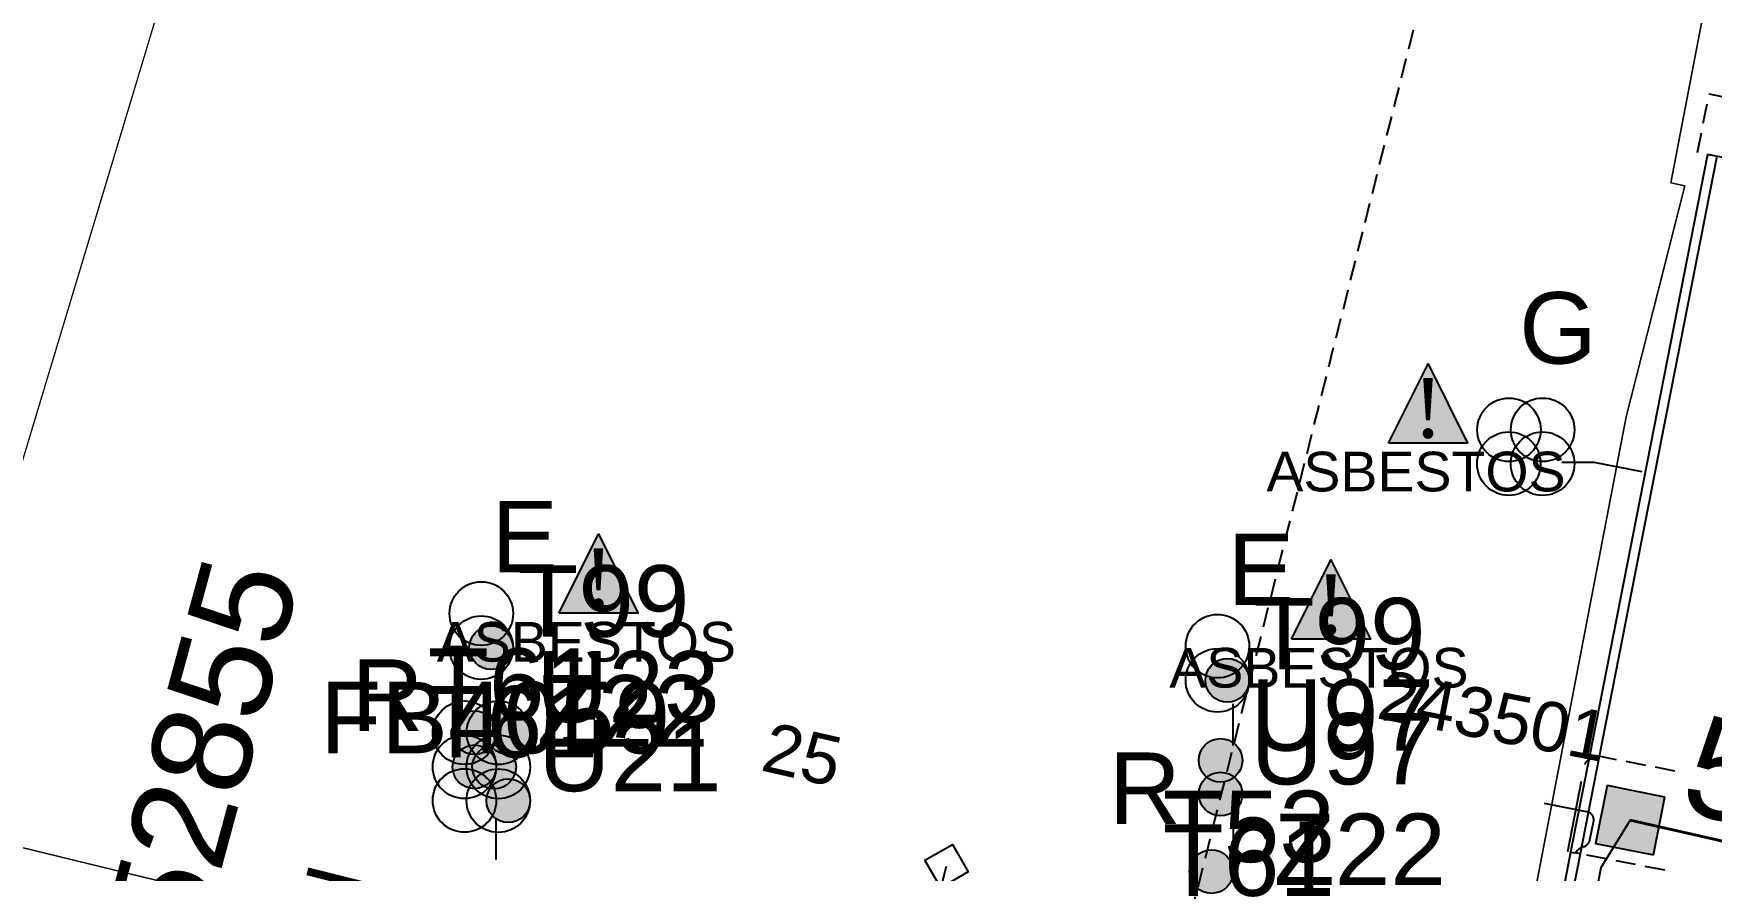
# Model space of a CAD drawing. Header units: metres. Extents: x 313711 to 315840, y 6256069 to 6257554.
# Drawn here: x 315391.62 to 315433.85, y 6256508.13 to 6256529.2 of the extents above; entities that cross this region are included whole.
import ezdxf
from ezdxf.enums import TextEntityAlignment as Align

# ---------------------------------------------------------------- set-up
doc = ezdxf.new("R2010")
doc.units = ezdxf.units.M
doc.linetypes.add('Cable Exist UG', pattern=[8.2, 4, -1.2, 1.8, -1.2])
doc.linetypes.add('DASHED', pattern=[0.75, 0.5, -0.25])
doc.layers.get('0').update_dxf_attribs({"color": 6})
for name, color, linetype in [('_User DUCT CONFIGS', 7, 'Continuous'), ('_User EARTHING', 7, 'Continuous'), ('Duct_SP_EXT', 7, 'Continuous'), ('Equip_SP_SL_EXT', 7, 'Continuous'), ('Mains_LV_EXT', 7, 'Continuous'), ('Mains_SL_EXT', 7, 'Continuous'), ('Services_SP_EXT', 7, 'Continuous'), ('SupportsUG_SP_LV_SL_EXT', 7, 'Continuous'), ('Trench_SP_EXT', 7, 'Continuous')]:
    doc.layers.add(name, color=color, linetype=linetype)
doc.layers.add('Cadastre Land Parcels_SP_EXT', color=9, linetype='Continuous', lineweight=5)
doc.layers.add('Cadastre Roads_SP_EXT', color=9, linetype='Continuous', lineweight=5)
doc.layers.add('UNKNOWN_FEATURES', color=1, linetype='DASHED', plot=False)
doc.styles.add('COLUMN_LABEL', font='arial.ttf')
doc.styles.add('iecARIAL', font='arial.ttf', dxfattribs={"height": 2})
doc.styles.add('iecNAME', font='times.ttf')
doc.styles.add('POLE_LABEL', font='arial.ttf')
doc.styles.get("Standard").update_dxf_attribs({"font": 'arial.ttf'})

# ---------------------------------------------------------------- blocks, each defined once
blk = doc.blocks.new('COLUMN_EXT')
blk.add_hatch(color=256).paths.add_polyline_path([(-1.485, 1.485), (-1.485, -1.485), (1.485, -1.485), (1.485, 1.485)])
blk.add_lwpolyline([(-1.485, -1.485), (1.485, -1.485), (1.485, 1.485), (-1.485, 1.485)], close=True)
for tag, height, style, flags, p in [('ASSET_NUM', 2.5, 'COLUMN_LABEL', 8, (2, 2)), ('STRUCTURE_PLANT_NUMBER', 0.2, 'POLE_LABEL', 9, (1.813, 0.031)), ('STREET_CODE', 0.2, 'COLUMN_LABEL', 9, (1.813, -0.2))]:
    blk.add_attdef(tag, text='', height=height, dxfattribs=dict(style=style, flags=flags)).set_placement(p, align=Align.MIDDLE_LEFT)
at = {"flags": 9}
for tag, p in [('OWNED_BY', (1.813, -0.6)), ('STATE', (1.813, -0.8)), ('COLUMN_TYPE', (1.813, -0.4)), ('STREETNAME', (1.813, -1.6)), ('USAGE', (1.813, -1)), ('LEGEND', (1.813, -1.2)), ('LOCATION', (1.813, -1.4)), ('SUBURB', (1.813, -1.8)), ('NOTES', (1.813, -2))]:
    blk.add_attdef(tag, text='', height=0.2, dxfattribs=at).set_placement(p, align=Align.MIDDLE_LEFT)
at = {"flags": 1}
blk.add_attdef('Z', (1.813, -2.351), '', height=0.2, dxfattribs=at)
blk = doc.blocks.new('DUCT_EXT')
blk.add_circle((0, 0.8), 0.8)
at = {"flags": 1}
blk.add_attdef('Z', (0, 0), '', height=0.2, dxfattribs=at)
at = {"flags": 9}
for tag, p in [('DUCT_CODE', (0, 0)), ('XSECT_TYPE', (0, -0.2)), ('FB_REFERENCE', (0, -0.4)), ('STATE', (0, -0.6)), ('NOTES', (0, -0.8))]:
    blk.add_attdef(tag, text='', height=0.2, dxfattribs=at).set_placement(p, align=Align.MIDDLE_LEFT)
blk = doc.blocks.new('SL_LANTERN_EXT')
at = {"lineweight": 40}
for p, q in [((0, 1.968), (0, 6.468)), ((-1.459, 5.676), (-1.061, 5.278)), ((1.458, 5.676), (1.06, 5.278)), ((-2.25, 4.218), (2.25, 4.218)), ((-1.459, 2.759), (-1.061, 3.157)), ((1.458, 2.759), (1.06, 3.157)), ((0, 0), (0, 2.721))]:
    blk.add_line(p, q, dxfattribs=at)
blk.add_circle((0, 4.218), 1.5, dxfattribs=at)
at = {"style": 'iecARIAL', "flags": 8}
blk.add_attdef('ASSET_NUM', (1.5, 1.5), '', height=2.5, dxfattribs=at)
for tag, p, height, flags in [('CONSTRUCTED_VOLTAGE', (0.981, -0.653), 0.2, 9), ('CONTROL_TYPE', (0.981, -0.853), 0.2, 9), ('LNUMBER', (2.181, -3.253), 2.5, 8), ('LANTERN_PURPOSE', (0.981, -1.053), 0.2, 9), ('LANTERN_TYPE', (0.981, -1.253), 0.2, 9), ('NO_PHASES', (0.981, -1.453), 0.2, 9), ('OPERATING_VOLTAGE', (0.981, -1.653), 0.2, 9), ('ORIENTATION', (0.981, -1.853), 0.2, 9), ('OWNED_BY', (0.981, -2.053), 0.2, 9), ('STATE', (0.981, -2.253), 0.2, 9), ('CEXIST', (0.981, -2.653), 0.2, 9), ('USAGE', (0.981, -2.453), 0.2, 9), ('CNEW', (0.981, -2.853), 0.2, 9), ('CNUMBER', (0.981, -3.053), 0.2, 9), ('CREMOVE', (0.981, -3.253), 0.2, 9), ('CREPLACE', (0.981, -3.453), 0.2, 9), ('LKINGHEIGHT', (0.981, -3.653), 0.2, 9), ('LBRACKET', (0.981, -3.853), 0.2, 9), ('LBRACKETVOCAB', (0.981, -4.053), 0.2, 9), ('LCATEGORY', (0.981, -4.253), 0.2, 9), ('LCHARGE1', (0.981, -4.453), 0.2, 9), ('LCHARGE1PERCENT', (0.981, -4.653), 0.2, 9), ('LCHARGE2', (0.981, -4.853), 0.2, 9), ('LCHARGE2PERCENT', (0.981, -5.053), 0.2, 9), ('LCHARGE3', (0.981, -5.253), 0.2, 9), ('LCHARGE3PERCENT', (0.981, -5.453), 0.2, 9), ('LEXIST', (0.981, -5.653), 0.2, 9), ('LLAMP', (0.981, -5.853), 0.2, 9), ('LLAMPVOCAB', (0.981, -6.053), 0.2, 9), ('LMAST', (0.981, -6.253), 0.2, 9), ('LMASTVOCAB', (0.981, -6.453), 0.2, 9), ('LNEW', (0.981, -6.653), 0.2, 9), ('LANTNUMBER', (0.981, -6.853), 0.2, 9), ('LOUTREACH', (0.981, -7.253), 0.2, 9), ('LOUTREACHVOCAB', (0.981, -7.453), 0.2, 9), ('LRATECODE', (0.981, -7.653), 0.2, 9), ('LREMOVE', (0.981, -7.853), 0.2, 9), ('LREPLACE', (0.981, -8.053), 0.2, 9), ('LTYPE', (0.981, -8.253), 0.2, 9), ('LTYPEVOCAB', (0.981, -8.453), 0.2, 9), ('LEGEND', (0.981, -8.653), 0.2, 9), ('LOCATION', (0.981, -8.853), 0.2, 9), ('NOTES', (0.981, -9.053), 0.2, 9), ('STREETNAME', (0.981, -9.253), 0.2, 9), ('SUBURB', (0.981, -9.453), 0.2, 1)]:
    blk.add_attdef(tag, p, '', height=height, dxfattribs=dict(flags=flags))
blk = doc.blocks.new('CCP_EXT')
at = {"flags": 9}
for tag, p in [('OWNED_BY', (0, -1)), ('USAGE', (0, -1.2)), ('LEGEND', (0, -1.4)), ('LIFE_SUPPORT', (0, -1.6)), ('STATE', (0, -1.8)), ('NOTES', (0, -2))]:
    blk.add_attdef(tag, text='', height=0.2, dxfattribs=at).set_placement(p, align=Align.MIDDLE_LEFT)
blk.add_wipeout([(0, 0.566), (0.566, 0), (0, -0.566), (-0.566, 0)])
blk.add_lwpolyline([(-0.566, 0), (0, 0.566), (0.566, 0), (0, -0.566), (-0.566, 0)])
at = {"flags": 1}
blk.add_attdef('Z', (0, 0), '', height=0.2, dxfattribs=at)
at = {"flags": 9}
for tag, p in [('CCP_TYPE', (0, 0)), ('CONSTRUCTED_VOLTAGE', (0, -0.2)), ('NO_PHASES', (0, -0.4)), ('OPERATING_VOLTAGE', (0, -0.6)), ('ORIENTATION', (0, -0.8))]:
    blk.add_attdef(tag, text='', height=0.2, dxfattribs=at).set_placement(p, align=Align.MIDDLE_LEFT)
blk = doc.blocks.new('WARNING_FEATURE_EXT')
h = blk.add_hatch(color=2)
h.dxf.hatch_style = 1
h.paths.add_polyline_path([(0.001, 1.995), (-0.994, -0.001), (0.997, -0.001)])
at = {"color": 18, "true_color": 0x000000}
blk.add_lwpolyline([(-0.994, -0.001), (0.001, 1.995), (0.997, -0.001)], close=True, dxfattribs=at)
at = {"color": 18, "true_color": 0x000000, "insert": (0.001, 0.872), "char_height": 1.5, "attachment_point": 5, "line_spacing_factor": 1.5, "style": 'iecNAME'}
blk.add_mtext_dynamic_manual_height_columns('!', width=1.5, gutter_width=4, heights=[0], dxfattribs=at)
at = {"color": 2, "flags": 1}
for tag, p in [('STATE', (1.191, 2.008)), ('HAZMAT_ID', (1.191, 0.723))]:
    blk.add_attdef(tag, p, '', height=0.8, dxfattribs=at)
at = {"color": 2}
blk.add_attdef('WARNING_TYPE', text='', height=1, dxfattribs=at).set_placement((-4.067, -1.217), (4.875, -1.217), align=Align.ALIGNED)
at = {"color": 2, "flags": 1}
blk.add_attdef('WARNING_DESC', text='', height=0.8, dxfattribs=at).set_placement((1.191, -0.562), align=Align.MIDDLE_CENTER)
blk = doc.blocks.new('CABLE_LARGE_EXT')
h = blk.add_hatch(color=256)
edge = h.paths.add_edge_path()
edge.add_arc((0, 0.55), 0.55, 0, 360)
blk.add_circle((0, 0.55), 0.55)
at = {"flags": 1}
blk.add_attdef('Z', (0, 0), '', height=0.2, dxfattribs=at)
at = {"flags": 9}
for tag, p in [('COND_CODE', (0, 0)), ('STATE', (0, -0.4)), ('FB_REFERENCE', (0, -0.2)), ('XSECT_SIZE', (0, -0.6)), ('NOTES', (0, -0.8))]:
    blk.add_attdef(tag, text='', height=0.2, dxfattribs=at).set_placement(p, align=Align.MIDDLE_LEFT)

msp = doc.modelspace()

# ---------------------------------------------------------------- linework, layer by layer
at = {"layer": '_User DUCT CONFIGS'}
for points in [[(315430.083, 6256518.408), (315430.889, 6256518.408), (315432.098, 6256518.176)], [(315403.277, 6256513.149), (315403.277, 6256512.099)], [(315421.804, 6256512.327), (315421.804, 6256511.277)], [(315403.261, 6256509.421), (315403.261, 6256508.408)], [(315421.817, 6256509.675), (315421.817, 6256508.625)]]:
    msp.add_lwpolyline(points, dxfattribs=at)
at = {"layer": 'Cadastre Land Parcels_SP_EXT', "linetype": 'Continuous'}
for points in [[(315437.118, 6256553.86), (315435.449, 6256556.455), (315432.933, 6256558.246), (315404.639, 6256565.374), (315401.119, 6256550.437), (315400.984, 6256550.472), (315397.407, 6256538.599), (315388.602, 6256509.375), (315404.41, 6256505.521), (315427.911, 6256499.793), (315431.701, 6256519.549), (315433.183, 6256525.36), (315432.831, 6256525.437), (315437.702, 6256550.833), (315437.118, 6256553.86)], [(315388.602, 6256509.375), (315368.556, 6256514.427), (315376.281, 6256543.913), (315397.407, 6256538.599), (315388.602, 6256509.375)]]:
    msp.add_lwpolyline(points, close=True, dxfattribs=at)
at = {"layer": 'Cadastre Roads_SP_EXT', "linetype": 'Continuous'}
msp.add_lwpolyline([(315437.702, 6256550.833), (315432.831, 6256525.437), (315433.183, 6256525.36), (315431.701, 6256519.549), (315427.911, 6256499.793), (315439.301, 6256496.855), (315455.014, 6256492.844), (315452.186, 6256494.376), (315450.458, 6256497.086), (315450.263, 6256500.295), (315460.542, 6256552.988)], dxfattribs=at)
at = {"layer": 'Duct_SP_EXT'}
for p, q in [((315433.75, 6256526.155), (315430.788, 6256511.048)), ((315433.986, 6256526.108), (315431.023, 6256511.002)), ((315433.75, 6256526.155), (315433.868, 6256526.132)), ((315430.788, 6256511.048), (315430.306, 6256508.595)), ((315431.023, 6256511.002), (315430.542, 6256508.549)), ((315430.788, 6256511.048), (315430.905, 6256511.025)), ((315430.788, 6256511.048), (315430.905, 6256511.025)), ((315431.023, 6256511.002), (315430.905, 6256511.025)), ((315431.023, 6256511.002), (315430.905, 6256511.025)), ((315430.306, 6256508.595), (315428.891, 6256501.282)), ((315430.542, 6256508.549), (315429.107, 6256501.136)), ((315430.306, 6256508.595), (315430.424, 6256508.572)), ((315430.306, 6256508.595), (315430.424, 6256508.572)), ((315430.542, 6256508.549), (315430.424, 6256508.572)), ((315430.542, 6256508.549), (315430.424, 6256508.572))]:
    msp.add_line(p, q, dxfattribs=at)
at = {"layer": 'Trench_SP_EXT', "linetype": 'Cable Exist UG'}
for points in [[(315424.562, 6256500.006), (315426.143, 6256499.612), (315428.818, 6256501.331), (315429.239, 6256503.505), (315430.658, 6256510.798), (315430.658, 6256510.798, -0.227058), (315430.781, 6256510.928), (315430.781, 6256510.928, 0.212012), (315430.905, 6256511.025)], [(315430.424, 6256508.572, -0.171358), (315430.642, 6256508.73), (315430.642, 6256508.73, 0.226389), (315430.793, 6256508.9), (315430.793, 6256508.9), (315430.889, 6256509.392), (315430.889, 6256509.392, 0.342998), (315430.744, 6256509.6), (315430.744, 6256509.6), (315429.646, 6256509.813)]]:
    msp.add_lwpolyline(points, format="xyb", dxfattribs=at)
at = {"layer": 'UNKNOWN_FEATURES'}
for points in [[(315416.647, 6256502.599), (315419.468, 6256501.895), (315433.437, 6256557.488)], [(315434.975, 6256525.919), (315433.502, 6256526.202), (315433.785, 6256527.675), (315434.525, 6256527.533), (315434.382, 6256526.79), (315435.116, 6256526.649), (315434.975, 6256525.919)], [(315432.932, 6256510.633), (315430.905, 6256511.025)], [(315432.675, 6256508.136), (315430.424, 6256508.572)]]:
    msp.add_lwpolyline(points, dxfattribs=at)

# ---------------------------------------------------------------- block references
at = {"layer": '_User DUCT CONFIGS'}
for name, p, rotation in [('DUCT_EXT', (315428.753, 6256518.421), 359.9454710697963), ('DUCT_EXT', (315429.601, 6256518.422), 359.9454710697963), ('DUCT_EXT', (315403.692, 6256514.597), 90.00750360318835), ('DUCT_EXT', (315403.69, 6256513.739), 90.00750360318835), ('DUCT_EXT', (315422.219, 6256513.775), 90.00750360318835), ('CABLE_LARGE_EXT', (315403.69, 6256513.739), 90.0000000000002), ('DUCT_EXT', (315422.218, 6256512.916), 90.00750360318835), ('CABLE_LARGE_EXT', (315422.218, 6256512.916), 90.0000000000002), ('DUCT_EXT', (315403.27, 6256511.598), 89.929876784844), ('DUCT_EXT', (315404.122, 6256511.596), 89.98440569069501), ('CABLE_LARGE_EXT', (315403.27, 6256511.598), 90.0000000000002), ('CABLE_LARGE_EXT', (315404.122, 6256511.596), 90.0000000000002), ('DUCT_EXT', (315403.268, 6256510.739), 89.929876784844), ('DUCT_EXT', (315404.119, 6256510.737), 89.98440569069501), ('CABLE_LARGE_EXT', (315422.045, 6256510.908), 90.8107352255542), ('CABLE_LARGE_EXT', (315403.268, 6256510.739), 90.0000000000002), ('CABLE_LARGE_EXT', (315403.765, 6256510.737), 90.08633879351177), ('DUCT_EXT', (315403.268, 6256509.891), 89.929876784844), ('DUCT_EXT', (315404.119, 6256509.888), 89.98440569069501), ('CABLE_LARGE_EXT', (315422.045, 6256510.06), 90.8107352255542), ('CABLE_LARGE_EXT', (315404.119, 6256509.889), 90.08633879351177), ('CABLE_LARGE_EXT', (315421.818, 6256508.103), 90.0000000000002)]:
    msp.add_blockref(name, p, dxfattribs=dict(at, rotation=rotation))
for p in [(315428.751, 6256517.57), (315429.599, 6256517.57)]:
    msp.add_blockref('DUCT_EXT', p, dxfattribs=at)
at = {"layer": '_User EARTHING'}
ref = msp.add_blockref('WARNING_FEATURE_EXT', (315426.716, 6256518.888), dxfattribs=at)
ref.add_attrib('WARNING_TYPE', 'ASBESTOS', (315422.649, 6256517.671), dxfattribs={"layer": '0', "color": 2, "height": 1})
ref = msp.add_blockref('WARNING_FEATURE_EXT', (315405.838, 6256514.604), dxfattribs=at)
ref.add_attrib('WARNING_TYPE', 'ASBESTOS', (315401.771, 6256513.387), dxfattribs={"layer": '0', "color": 2, "height": 1})
ref = msp.add_blockref('WARNING_FEATURE_EXT', (315424.273, 6256513.95), dxfattribs=at)
ref.add_attrib('WARNING_TYPE', 'ASBESTOS', (315420.207, 6256512.733), dxfattribs={"layer": '0', "color": 2, "height": 1})
at = {"layer": 'Equip_SP_SL_EXT'}
ref = msp.add_blockref('SL_LANTERN_EXT', (315393.095, 6256504.973), dxfattribs=dict(at, rotation=254.7398498297249))
ref.add_attrib('ASSET_NUM', '52855', dxfattribs={"layer": '0', "height": 2.5, "rotation": 74.8123, "style": 'iecARIAL'}).set_placement((315394.595, 6256506.473), align=Align.MIDDLE_LEFT)
ref = msp.add_blockref('SL_LANTERN_EXT', (315431.806, 6256509.394), dxfattribs=dict(at, rotation=257.1930369397287))
ref.add_attrib('ASSET_NUM', '52752', dxfattribs={"layer": '0', "height": 2.5, "rotation": 344.7625, "style": 'iecARIAL'}).set_placement((315433.306, 6256510.894), align=Align.MIDDLE_LEFT)
at = {"layer": 'SupportsUG_SP_LV_SL_EXT'}
ref = msp.add_blockref('COLUMN_EXT', (315431.806, 6256509.394), dxfattribs=dict(at, xscale=0.5, yscale=0.5, zscale=0.5, rotation=78.69600673674393))
ref.add_attrib('ASSET_NUM', '243501', dxfattribs={"layer": '0', "height": 1.25, "rotation": 349.0416, "style": 'COLUMN_LABEL'}).set_placement((315431.345, 6256512.086), align=Align.TOP_RIGHT)

# ---------------------------------------------------------------- texts
at = {"layer": '_User DUCT CONFIGS'}
for s, p in [('G', (315429.01, 6256520.887)), ('E', (315403.144, 6256515.633)), ('E', (315421.671, 6256514.811)), ('T99', (315403.797, 6256514.013)), ('T99', (315422.324, 6256513.191)), ('T61', (315401.547, 6256511.922)), ('U23', (315404.274, 6256511.855)), ('R', (315399.621, 6256511.642)), ('Z22', (315404.285, 6256511.247)), ('FB4059', (315398.838, 6256511.08)), ('T61', (315401.491, 6256510.975)), ('U97', (315422.254, 6256511.145)), ('U21', (315404.328, 6256510.125)), ('U97', (315422.254, 6256510.296)), ('R', (315418.681, 6256509.3)), ('T53', (315420.041, 6256508.339)), ('T61', (315420.041, 6256507.491)), ('Z22', (315422.834, 6256507.763))]:
    msp.add_text(s, height=1.8, dxfattribs=at).set_placement(p)
at = {"layer": 'Cadastre Land Parcels_SP_EXT'}
msp.add_text('25', height=1.25, rotation=347.1978, dxfattribs=at).set_placement((315409.888, 6256510.657))
at = {"layer": 'Mains_LV_EXT'}
msp.add_text('T61', height=1.8, rotation=345.9789, dxfattribs=at).set_placement((315398.047, 6256506.472))

# ---------------------------------------------------------------- next in the draw order: block references
at = {"layer": 'Services_SP_EXT', "rotation": 74.76408043590388}
msp.add_blockref('CCP_EXT', (315414.602, 6256508.242), dxfattribs=at)

# ---------------------------------------------------------------- next in the draw order: linework, layer by layer
at = {"layer": 'Cadastre Roads_SP_EXT', "linetype": 'Continuous'}
msp.add_lwpolyline([(315358.429, 6256498.196), (315385.407, 6256491.455), (315396.244, 6256488.747), (315401.607, 6256487.407), (315423.456, 6256481.94), (315425.712, 6256490.985), (315427.911, 6256499.793), (315404.41, 6256505.521), (315388.602, 6256509.375), (315368.556, 6256514.427)], dxfattribs=at)
at = {"layer": 'Mains_SL_EXT', "linetype": 'Cable Exist UG'}
msp.add_lwpolyline([(315431.806, 6256509.394), (315431.065, 6256508.197), (315429.081, 6256497.952), (315419.85, 6256500.214), (315419.604, 6256500.626), (315417.761, 6256501.1), (315417.303, 6256500.834), (315404.054, 6256504.064), (315395.172, 6256506.229), (315393.095, 6256504.973)], dxfattribs=at)
at = {"layer": 'Services_SP_EXT'}
msp.add_lwpolyline([(315374.416, 6256510.888), (315375.97, 6256511.527), (315388.361, 6256508.404), (315404.173, 6256504.55), (315413.089, 6256502.376), (315414.602, 6256508.242)], dxfattribs=at)

doc.saveas('drawing.dxf')
